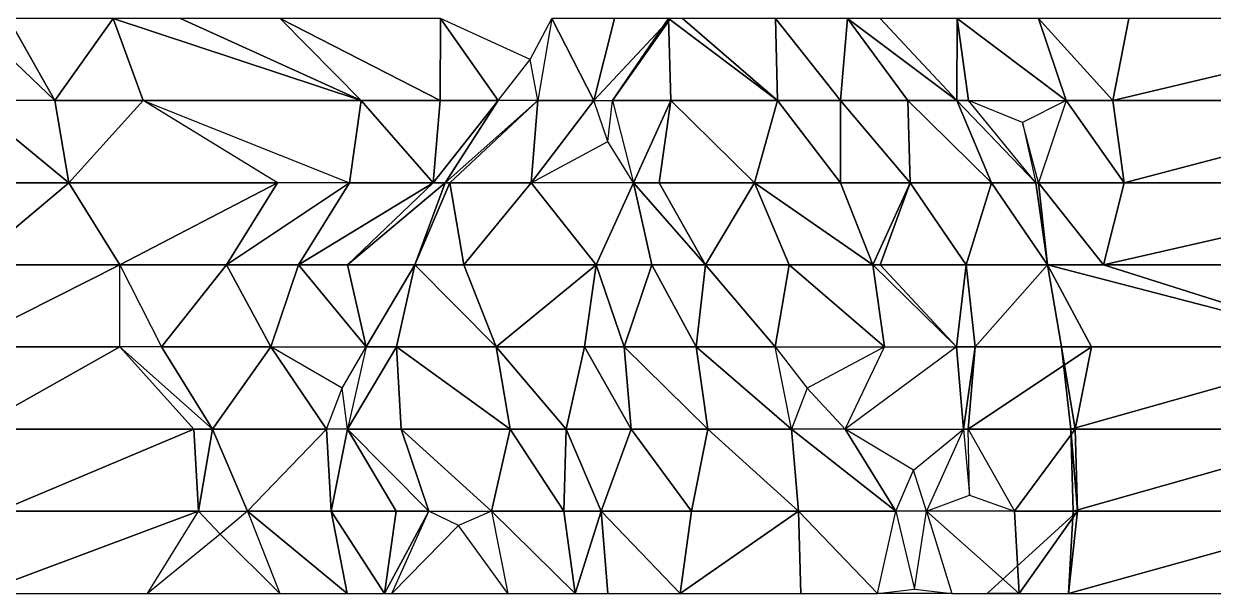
# Model space of a CAD drawing. Header units: metres. Extents: x -317 to 276, y -240 to 234.
# Drawn here: x -193.6 to -106.7, y -77.8 to -36.4 of the extents above; entities that cross this region are included whole.
import ezdxf

# ---------------------------------------------------------------- set-up
doc = ezdxf.new("R2010")
doc.units = ezdxf.units.M

msp = doc.modelspace()

# ---------------------------------------------------------------- linework, layer by layer
for points in [[(-191.29922, -42, -455.43652), (-194.6834, -36, -461.63123), (-197.57996, -36, -454.41837), (-197.57985, -35.9999, -454.41827)], [(-187.04898, -36, -460.17148), (-194.6834, -36, -461.63123), (-191.29922, -42, -455.43652), (-191.29912, -41.9999, -455.43643)], [(-187.04898, -36, -460.17148), (-191.29922, -42, -455.43652), (-184.84926, -42, -456.14493), (-184.84915, -41.9999, -456.14484)], [(-168.9236, -42, -439.50818), (-182.1219, -36, -463.66748), (-187.04898, -36, -460.17148), (-187.04887, -35.9999, -460.1714)], [(-168.9236, -42, -439.50818), (-187.04898, -36, -460.17148), (-184.84926, -42, -456.14493), (-184.84915, -41.9999, -456.14484)], [(-174.82588, -36, -462.82724), (-182.1219, -36, -463.66748), (-168.9236, -42, -439.50818), (-168.9235, -41.9999, -439.5081)], [(-174.82588, -36, -462.82724), (-168.9236, -42, -439.50818), (-163.15047, -42, -441.4555), (-163.15036, -41.9999, -441.4554)], [(-163.13046, -36, -453.93384), (-174.82588, -36, -462.82724), (-163.15047, -42, -441.4555), (-163.15036, -41.9999, -441.4554)], [(-163.13046, -36, -453.93384), (-163.15047, -42, -441.4555), (-158.90024, -42, -446.1905), (-158.90013, -41.9999, -446.1904)], [(-158.90024, -42, -446.1905), (-156.56429, -39, -452.0073), (-163.13046, -36, -453.93384), (-163.13036, -35.9999, -453.93375)], [(-154.98842, -36, -451.54492), (-156.00368, -42, -453.40332), (-156.56429, -39, -452.0073), (-156.56418, -38.9999, -452.0072)], [(-154.98842, -36, -451.54492), (-156.00368, -42, -453.40332), (-151.92264, -42, -458.44803), (-151.92253, -41.9999, -458.44794)], [(-154.98842, -36, -451.54492), (-151.92264, -42, -458.44803), (-150.39975, -36, -455.6604), (-150.39964, -35.9999, -455.6603)], [(-151.92264, -42, -458.44803), (-150.54893, -42, -468.4485), (-146.31871, -36, -460.7051), (-146.3186, -35.9999, -460.70502)], [(-151.92264, -42, -458.44803), (-146.31871, -36, -460.7051), (-150.39975, -36, -455.6604), (-150.39964, -35.9999, -455.6603)], [(-150.54893, -42, -468.4485), (-146.2987, -42, -473.18344), (-146.46791, -36, -473.49316), (-146.4678, -35.9999, -473.49307)], [(-150.54893, -42, -468.4485), (-146.46791, -36, -473.49316), (-146.31871, -36, -460.7051), (-146.3186, -35.9999, -460.70502)], [(-138.49509, -42, -471.41397), (-145.43265, -36, -484.1131), (-146.46791, -36, -473.49316), (-146.4678, -35.9999, -473.49307)], [(-138.49509, -42, -471.41397), (-146.46791, -36, -473.49316), (-146.2987, -42, -473.18344), (-146.2986, -41.9999, -473.18335)], [(-138.64426, -36, -484.20203), (-145.43265, -36, -484.1131), (-138.49509, -42, -471.41397), (-138.49498, -41.9999, -471.41388)], [(-138.64426, -36, -484.20203), (-138.49509, -42, -471.41397), (-133.9064, -42, -475.52945), (-133.9063, -41.9999, -475.52936)], [(-133.37875, -36, -487.0786), (-138.64426, -36, -484.20203), (-133.9064, -42, -475.52945), (-133.9063, -41.9999, -475.52936)], [(-133.37875, -36, -487.0786), (-133.9064, -42, -475.52945), (-128.97932, -42, -479.02548), (-128.97922, -41.9999, -479.0254)], [(-125.40593, -42, -484.9994), (-130.98982, -36, -495.22064), (-133.37875, -36, -487.0786), (-133.37865, -35.9999, -487.07852)], [(-125.40593, -42, -484.9994), (-133.37875, -36, -487.0786), (-128.97932, -42, -479.02548), (-128.97922, -41.9999, -479.0254)], [(-125.385925, -36, -497.47772), (-130.98982, -36, -495.22064), (-125.40593, -42, -484.9994), (-125.40583, -41.9999, -484.9993)], [(-125.385925, -36, -497.47772), (-125.40593, -42, -484.9994), (-124.53987, -42, -495.92905), (-124.53977, -41.9999, -495.92896)], [(-125.385925, -36, -497.47772), (-117.41307, -42, -495.3985), (-119.44359, -36, -499.11536), (-119.44349, -35.9999, -499.11526)], [(-125.385925, -36, -497.47772), (-124.53987, -42, -495.92905), (-117.41307, -42, -495.3985), (-117.41297, -41.9999, -495.3984)], [(-119.44359, -36, -499.11536), (-114.008865, -42, -501.68216), (-112.8244, -36, -499.514), (-112.8243, -35.9999, -499.51392)], [(-119.44359, -36, -499.11536), (-117.41307, -42, -495.3985), (-114.008865, -42, -501.68216), (-114.008766, -41.9999, -501.68207)], [(-114.008865, -42, -501.68216), (-90.29959, -42, -470.7976), (-88.77672, -36, -468.00998), (-88.77662, -35.9999, -468.0099)], [(-114.008865, -42, -501.68216), (-88.77672, -36, -468.00998), (-112.8244, -36, -499.514), (-112.8243, -35.9999, -499.51392)], [(-197.57996, -42, -454.41837), (-198.08759, -48, -455.34756), (-190.28397, -48, -453.5781), (-190.28386, -47.9999, -453.578)], [(-197.57996, -42, -454.41837), (-190.28397, -48, -453.5781), (-191.29922, -42, -455.43652), (-191.29912, -41.9999, -455.43643)], [(-190.28397, -48, -453.5781), (-184.84926, -42, -456.14493), (-191.29922, -42, -455.43652), (-191.29912, -41.9999, -455.43643)], [(-190.28397, -48, -453.5781), (-175.03514, -48, -438.1803), (-184.84926, -42, -456.14493), (-184.84915, -41.9999, -456.14484)], [(-184.84926, -42, -456.14493), (-169.76964, -48, -441.05682), (-168.9236, -42, -439.50818), (-168.9235, -41.9999, -439.5081)], [(-168.9236, -42, -439.50818), (-169.76964, -48, -441.05682), (-163.6581, -48, -442.3847), (-163.65799, -47.9999, -442.3846)], [(-168.9236, -42, -439.50818), (-163.6581, -48, -442.3847), (-163.15047, -42, -441.4555), (-163.15036, -41.9999, -441.4554)], [(-163.6581, -48, -442.3847), (-162.79204, -48, -453.3144), (-158.90024, -42, -446.1905), (-158.90013, -41.9999, -446.1904)], [(-163.6581, -48, -442.3847), (-158.90024, -42, -446.1905), (-163.15047, -42, -441.4555), (-163.15036, -41.9999, -441.4554)], [(-162.79204, -48, -453.3144), (-162.43361, -48, -465.17325), (-156.00368, -42, -453.40332), (-156.00357, -41.9999, -453.40323)], [(-162.79204, -48, -453.3144), (-156.00368, -42, -453.40332), (-158.90024, -42, -446.1905), (-158.90013, -41.9999, -446.1904)], [(-156.00368, -42, -453.40332), (-162.43361, -48, -465.17325), (-156.49127, -48, -466.81085), (-156.49117, -47.9999, -466.81076)], [(-156.00368, -42, -453.40332), (-156.49127, -48, -466.81085), (-151.92264, -42, -458.44803), (-151.92253, -41.9999, -458.44794)], [(-151.92264, -42, -458.44803), (-156.49127, -48, -466.81085), (-150.89236, -45, -465.94836), (-150.89226, -44.9999, -465.94827)], [(-149.02606, -48, -465.66086), (-150.89236, -45, -465.94836), (-150.54893, -42, -468.4485), (-150.54883, -41.9999, -468.4484)], [(-149.02606, -48, -465.66086), (-146.2987, -42, -473.18344), (-150.54893, -42, -468.4485), (-150.54883, -41.9999, -468.4484)], [(-149.02606, -48, -465.66086), (-147.14474, -48, -474.73212), (-146.2987, -42, -473.18344), (-146.2986, -41.9999, -473.18335)], [(-146.2987, -42, -473.18344), (-147.14474, -48, -474.73212), (-140.18716, -48, -474.51132), (-140.18706, -47.9999, -474.51123)], [(-146.2987, -42, -473.18344), (-140.18716, -48, -474.51132), (-138.49509, -42, -471.41397), (-138.49498, -41.9999, -471.41388)], [(-138.49509, -42, -471.41397), (-140.18716, -48, -474.51132), (-133.9064, -48, -475.52945), (-133.9063, -47.9999, -475.52936)], [(-138.49509, -42, -471.41397), (-133.9064, -48, -475.52945), (-133.9064, -42, -475.52945), (-133.9063, -41.9999, -475.52936)], [(-133.9064, -42, -475.52945), (-128.81012, -48, -478.71576), (-128.97932, -42, -479.02548), (-128.97922, -41.9999, -479.0254)], [(-133.9064, -42, -475.52945), (-133.9064, -48, -475.52945), (-128.81012, -48, -478.71576), (-128.81001, -47.9999, -478.71567)], [(-128.97932, -42, -479.02548), (-122.8678, -48, -480.35336), (-125.40593, -42, -484.9994), (-125.40583, -41.9999, -484.9993)], [(-128.97932, -42, -479.02548), (-128.81012, -48, -478.71576), (-122.8678, -48, -480.35336), (-122.8677, -47.9999, -480.35327)], [(-119.63281, -48, -486.94675), (-124.53987, -42, -495.92905), (-125.40593, -42, -484.9994), (-125.40583, -41.9999, -484.9993)], [(-119.63281, -48, -486.94675), (-125.40593, -42, -484.9994), (-122.8678, -48, -480.35336), (-122.8677, -47.9999, -480.35327)], [(-117.41307, -42, -495.3985), (-120.59059, -43.609756, -494.95746), (-124.53987, -42, -495.92905), (-124.53977, -41.9999, -495.92896)], [(-117.41307, -42, -495.3985), (-119.44359, -48, -499.11536), (-113.16283, -48, -500.13348), (-113.16273, -47.9999, -500.1334)], [(-117.41307, -42, -495.3985), (-113.16283, -48, -500.13348), (-114.008865, -42, -501.68216), (-114.008766, -41.9999, -501.68207)], [(-113.16283, -48, -500.13348), (-90.29959, -42, -470.7976), (-114.008865, -42, -501.68216), (-114.008766, -41.9999, -501.68207)], [(-113.16283, -48, -500.13348), (-88.43831, -48, -467.3905), (-90.29959, -42, -470.7976), (-90.29949, -41.9999, -470.79752)], [(-120.59059, -43.609756, -494.95746), (-119.63281, -48, -486.94675), (-119.44359, -48, -499.11536), (-119.44349, -47.9999, -499.11526)], [(-197.41077, -54, -454.10864), (-190.28397, -48, -453.5781), (-198.08759, -48, -455.34756), (-198.08748, -47.9999, -455.34747)], [(-197.41077, -54, -454.10864), (-186.56137, -54, -446.76392), (-190.28397, -48, -453.5781), (-190.28386, -47.9999, -453.578)], [(-186.56137, -54, -446.76392), (-175.03514, -48, -438.1803), (-190.28397, -48, -453.5781), (-190.28386, -47.9999, -453.578)], [(-186.56137, -54, -446.76392), (-178.75774, -54, -444.99445), (-175.03514, -48, -438.1803), (-175.03503, -47.9999, -438.1802)], [(-178.75774, -54, -444.99445), (-173.49223, -54, -447.871), (-169.76964, -48, -441.05682), (-169.76953, -47.9999, -441.05673)], [(-178.75774, -54, -444.99445), (-169.76964, -48, -441.05682), (-175.03514, -48, -438.1803), (-175.03503, -47.9999, -438.1802)], [(-173.49223, -54, -447.871), (-169.91882, -54, -453.8449), (-163.6581, -48, -442.3847), (-163.65799, -47.9999, -442.3846)], [(-173.49223, -54, -447.871), (-163.6581, -48, -442.3847), (-169.76964, -48, -441.05682), (-169.76953, -47.9999, -441.05673)], [(-169.91882, -54, -453.8449), (-164.99176, -54, -457.34094), (-162.79204, -48, -453.3144), (-162.79193, -47.9999, -453.3143)], [(-169.91882, -54, -453.8449), (-162.79204, -48, -453.3144), (-163.6581, -48, -442.3847), (-163.65799, -47.9999, -442.3846)], [(-164.99176, -54, -457.34094), (-161.41837, -54, -463.31485), (-162.43361, -48, -465.17325), (-162.4335, -47.9999, -465.17316)], [(-164.99176, -54, -457.34094), (-162.43361, -48, -465.17325), (-162.79204, -48, -453.3144), (-162.79193, -47.9999, -453.3143)], [(-156.49127, -48, -466.81085), (-162.43361, -48, -465.17325), (-161.41837, -54, -463.31485), (-161.41826, -53.9999, -463.31476)], [(-156.49127, -48, -466.81085), (-161.41837, -54, -463.31485), (-151.75342, -54, -458.13828), (-151.75331, -53.9999, -458.13818)], [(-149.02606, -48, -465.66086), (-156.49127, -48, -466.81085), (-151.75342, -54, -458.13828), (-151.75331, -53.9999, -458.13818)], [(-149.02606, -48, -465.66086), (-151.75342, -54, -458.13828), (-147.67238, -54, -463.18298), (-147.67227, -53.9999, -463.1829)], [(-143.76057, -54, -468.5374), (-147.14474, -48, -474.73212), (-149.02606, -48, -465.66086), (-149.02596, -47.9999, -465.66077)], [(-143.76057, -54, -468.5374), (-149.02606, -48, -465.66086), (-147.67238, -54, -463.18298), (-147.67227, -53.9999, -463.1829)], [(-140.18716, -48, -474.51132), (-147.14474, -48, -474.73212), (-143.76057, -54, -468.5374), (-143.76047, -53.9999, -468.53732)], [(-140.18716, -48, -474.51132), (-143.76057, -54, -468.5374), (-137.64903, -54, -469.8653), (-137.64893, -53.9999, -469.8652)], [(-140.18716, -48, -474.51132), (-131.53748, -54, -471.19318), (-133.9064, -48, -475.52945), (-133.9063, -47.9999, -475.52936)], [(-140.18716, -48, -474.51132), (-137.64903, -54, -469.8653), (-131.53748, -54, -471.19318), (-131.53737, -53.9999, -471.19308)], [(-131.53748, -54, -471.19318), (-128.81012, -48, -478.71576), (-133.9064, -48, -475.52945), (-133.9063, -47.9999, -475.52936)], [(-131.53748, -54, -471.19318), (-131.00984, -54, -482.7423), (-128.81012, -48, -478.71576), (-128.81001, -47.9999, -478.71567)], [(-128.81012, -48, -478.71576), (-131.00984, -54, -482.7423), (-124.729095, -54, -483.76044), (-124.729, -53.9999, -483.76035)], [(-128.81012, -48, -478.71576), (-124.729095, -54, -483.76044), (-122.8678, -48, -480.35336), (-122.8677, -47.9999, -480.35327)], [(-122.8678, -48, -480.35336), (-124.729095, -54, -483.76044), (-118.78677, -54, -485.39807), (-118.786674, -53.9999, -485.39798)], [(-122.8678, -48, -480.35336), (-118.78677, -54, -485.39807), (-119.63281, -48, -486.94675), (-119.63271, -47.9999, -486.94666)], [(-118.78677, -54, -485.39807), (-119.44359, -48, -499.11536), (-119.63281, -48, -486.94675), (-119.63271, -47.9999, -486.94666)], [(-118.78677, -54, -485.39807), (-118.766754, -54, -497.8764), (-119.44359, -48, -499.11536), (-119.44349, -47.9999, -499.11526)], [(-119.44359, -48, -499.11536), (-114.6857, -54, -502.92108), (-113.16283, -48, -500.13348), (-113.16273, -47.9999, -500.1334)], [(-119.44359, -48, -499.11536), (-118.766754, -54, -497.8764), (-114.6857, -54, -502.92108), (-114.6856, -53.9999, -502.921)], [(-114.6857, -54, -502.92108), (-87.592255, -54, -465.84183), (-88.43831, -48, -467.3905), (-88.43821, -47.9999, -467.3904)], [(-114.6857, -54, -502.92108), (-88.43831, -48, -467.3905), (-113.16283, -48, -500.13348), (-113.16273, -47.9999, -500.1334)], [(-198.42601, -60, -455.96704), (-186.56137, -60, -446.76392), (-186.56137, -54, -446.76392), (-186.56126, -53.9999, -446.76382)], [(-198.42601, -60, -455.96704), (-186.56137, -54, -446.76392), (-197.41077, -54, -454.10864), (-197.41066, -53.9999, -454.10855)], [(-178.75774, -54, -444.99445), (-186.56137, -54, -446.76392), (-183.49559, -60, -453.66705), (-183.49548, -59.9999, -453.66696)], [(-178.75774, -54, -444.99445), (-183.49559, -60, -453.66705), (-175.52275, -60, -451.58783), (-175.52264, -59.9999, -451.58774)], [(-178.75774, -54, -444.99445), (-175.52275, -60, -451.58783), (-173.49223, -54, -447.871), (-173.49213, -53.9999, -447.8709)], [(-173.49223, -54, -447.871), (-175.52275, -60, -451.58783), (-168.56516, -60, -451.36703), (-168.56505, -59.9999, -451.36694)], [(-173.49223, -54, -447.871), (-168.56516, -60, -451.36703), (-169.91882, -54, -453.8449), (-169.91872, -53.9999, -453.84482)], [(-168.56516, -60, -451.36703), (-164.99176, -54, -457.34094), (-169.91882, -54, -453.8449), (-169.91872, -53.9999, -453.84482)], [(-168.56516, -60, -451.36703), (-166.34543, -60, -459.81882), (-164.99176, -54, -457.34094), (-164.99165, -53.9999, -457.34085)], [(-164.99176, -54, -457.34094), (-166.34543, -60, -459.81882), (-159.04944, -60, -458.97855), (-159.04933, -59.9999, -458.97845)], [(-164.99176, -54, -457.34094), (-159.04944, -60, -458.97855), (-161.41837, -54, -463.31485), (-161.41826, -53.9999, -463.31476)], [(-159.04944, -60, -458.97855), (-151.75342, -54, -458.13828), (-161.41837, -54, -463.31485), (-161.41826, -53.9999, -463.31476)], [(-159.04944, -60, -458.97855), (-152.59946, -60, -459.68695), (-151.75342, -54, -458.13828), (-151.75331, -53.9999, -458.13818)], [(-151.75342, -54, -458.13828), (-152.59946, -60, -459.68695), (-149.70288, -60, -466.8998), (-149.70277, -59.9999, -466.89972)], [(-151.75342, -54, -458.13828), (-149.70288, -60, -466.8998), (-147.67238, -54, -463.18298), (-147.67227, -53.9999, -463.1829)], [(-147.67238, -54, -463.18298), (-149.70288, -60, -466.8998), (-144.43741, -60, -469.77637), (-144.4373, -59.9999, -469.77628)], [(-147.67238, -54, -463.18298), (-144.43741, -60, -469.77637), (-143.76057, -54, -468.5374), (-143.76047, -53.9999, -468.53732)], [(-143.76057, -54, -468.5374), (-144.43741, -60, -469.77637), (-138.66429, -60, -471.7237), (-138.66418, -59.9999, -471.7236)], [(-143.76057, -54, -468.5374), (-138.66429, -60, -471.7237), (-137.64903, -54, -469.8653), (-137.64893, -53.9999, -469.8652)], [(-137.64903, -54, -469.8653), (-138.66429, -60, -471.7237), (-130.69144, -60, -469.6445), (-130.69133, -59.9999, -469.6444)], [(-137.64903, -54, -469.8653), (-130.69144, -60, -469.6445), (-131.53748, -54, -471.19318), (-131.53737, -53.9999, -471.19308)], [(-125.425934, -60, -472.52106), (-131.00984, -54, -482.7423), (-131.53748, -54, -471.19318), (-131.53737, -53.9999, -471.19308)], [(-125.425934, -60, -472.52106), (-131.53748, -54, -471.19318), (-130.69144, -60, -469.6445), (-130.69133, -59.9999, -469.6444)], [(-124.729095, -54, -483.76044), (-131.00984, -54, -482.7423), (-125.425934, -60, -472.52106), (-125.425835, -59.9999, -472.52097)], [(-124.729095, -54, -483.76044), (-125.425934, -60, -472.52106), (-124.05226, -60, -482.5215), (-124.05216, -59.9999, -482.52142)], [(-118.78677, -54, -485.39807), (-124.729095, -54, -483.76044), (-124.05226, -60, -482.5215), (-124.05216, -59.9999, -482.52142)], [(-118.78677, -54, -485.39807), (-124.05226, -60, -482.5215), (-115.57179, -60, -479.5131), (-115.57169, -59.9999, -479.513)], [(-115.57179, -60, -479.5131), (-118.766754, -54, -497.8764), (-118.78677, -54, -485.39807), (-118.786674, -53.9999, -485.39798)], [(-115.57179, -60, -479.5131), (-117.751495, -60, -496.018), (-118.766754, -54, -497.8764), (-118.766655, -53.9999, -497.8763)], [(-95.7343, -60, -468.23077), (-114.6857, -54, -502.92108), (-118.766754, -54, -497.8764), (-118.766655, -53.9999, -497.8763)], [(-95.7343, -60, -468.23077), (-118.766754, -54, -497.8764), (-117.751495, -60, -496.018), (-117.751396, -59.9999, -496.0179)], [(-95.7343, -60, -468.23077), (-87.592255, -54, -465.84183), (-114.6857, -54, -502.92108), (-114.6856, -53.9999, -502.921)], [(-197.24155, -66, -453.7989), (-186.56137, -60, -446.76392), (-198.42601, -60, -455.96704), (-198.4259, -59.9999, -455.96695)], [(-197.24155, -66, -453.7989), (-181.14668, -66, -436.85242), (-186.56137, -60, -446.76392), (-186.56126, -59.9999, -446.76382)], [(-179.773, -66, -446.85287), (-183.49559, -60, -453.66705), (-186.56137, -60, -446.76392), (-186.56126, -59.9999, -446.76382)], [(-179.773, -66, -446.85287), (-186.56137, -60, -446.76392), (-181.14668, -66, -436.85242), (-181.14658, -65.9999, -436.85233)], [(-175.52275, -60, -451.58783), (-183.49559, -60, -453.66705), (-179.773, -66, -446.85287), (-179.77289, -65.9999, -446.85278)], [(-175.52275, -60, -451.58783), (-179.773, -66, -446.85287), (-171.46173, -66, -444.15417), (-171.46162, -65.9999, -444.15408)], [(-171.46173, -66, -444.15417), (-170.30455, -63, -451.42224), (-175.52275, -60, -451.58783), (-175.52264, -59.9999, -451.58774)], [(-168.56516, -60, -451.36703), (-169.91882, -66, -453.8449), (-170.30455, -63, -451.42224), (-170.30444, -62.9999, -451.42215)], [(-169.91882, -66, -453.8449), (-166.00702, -66, -459.19934), (-166.34543, -60, -459.81882), (-166.34532, -59.9999, -459.81873)], [(-169.91882, -66, -453.8449), (-166.34543, -60, -459.81882), (-168.56516, -60, -451.36703), (-168.56505, -59.9999, -451.36694)], [(-166.34543, -60, -459.81882), (-158.03418, -66, -457.12015), (-159.04944, -60, -458.97855), (-159.04933, -59.9999, -458.97845)], [(-166.34543, -60, -459.81882), (-166.00702, -66, -459.19934), (-158.03418, -66, -457.12015), (-158.03407, -65.9999, -457.12006)], [(-159.04944, -60, -458.97855), (-153.95314, -66, -462.16486), (-152.59946, -60, -459.68695), (-152.59935, -59.9999, -459.68686)], [(-159.04944, -60, -458.97855), (-158.03418, -66, -457.12015), (-153.95314, -66, -462.16486), (-153.95303, -65.9999, -462.16476)], [(-152.59946, -60, -459.68695), (-153.95314, -66, -462.16486), (-149.19527, -66, -465.97058), (-149.19516, -65.9999, -465.9705)], [(-152.59946, -60, -459.68695), (-149.19527, -66, -465.97058), (-149.70288, -60, -466.8998), (-149.70277, -59.9999, -466.89972)], [(-149.70288, -60, -466.8998), (-143.59135, -66, -468.2277), (-144.43741, -60, -469.77637), (-144.4373, -59.9999, -469.77628)], [(-149.70288, -60, -466.8998), (-149.19527, -66, -465.97058), (-143.59135, -66, -468.2277), (-143.59125, -65.9999, -468.2276)], [(-144.43741, -60, -469.77637), (-137.47983, -66, -469.55554), (-138.66429, -60, -471.7237), (-138.66418, -59.9999, -471.7236)], [(-144.43741, -60, -469.77637), (-143.59135, -66, -468.2277), (-137.47983, -66, -469.55554), (-137.47972, -65.9999, -469.55545)], [(-137.47983, -66, -469.55554), (-138.66429, -60, -471.7237), (-136.33887, -63, -471.11728), (-136.33876, -62.9999, -471.1172)], [(-130.69144, -60, -469.6445), (-136.33887, -63, -471.11728), (-133.568, -66, -474.91), (-133.56789, -65.9999, -474.9099)], [(-125.425934, -60, -472.52106), (-133.568, -66, -474.91), (-124.918304, -66, -471.59186), (-124.918205, -65.9999, -471.59177)], [(-124.918304, -66, -471.59186), (-124.05226, -60, -482.5215), (-125.425934, -60, -472.52106), (-125.425835, -59.9999, -472.52097)], [(-124.918304, -66, -471.59186), (-124.55989, -66, -483.4507), (-124.05226, -60, -482.5215), (-124.05216, -59.9999, -482.52142)], [(-124.55989, -66, -483.4507), (-116.756256, -66, -481.68124), (-115.57179, -60, -479.5131), (-115.57169, -59.9999, -479.513)], [(-124.55989, -66, -483.4507), (-115.57179, -60, -479.5131), (-124.05226, -60, -482.5215), (-124.05216, -59.9999, -482.52142)], [(-116.756256, -66, -481.68124), (-117.07466, -66, -494.77905), (-117.751495, -60, -496.018), (-117.751396, -59.9999, -496.0179)], [(-116.756256, -66, -481.68124), (-117.751495, -60, -496.018), (-115.57179, -60, -479.5131), (-115.57169, -59.9999, -479.513)], [(-117.07466, -66, -494.77905), (-95.7343, -60, -468.23077), (-117.751495, -60, -496.018), (-117.751396, -59.9999, -496.0179)], [(-117.07466, -66, -494.77905), (-95.7343, -66, -468.23077), (-95.7343, -60, -468.23077), (-95.7342, -59.9999, -468.23068)], [(-195.38025, -72, -450.3918), (-181.14668, -66, -436.85242), (-197.24155, -66, -453.7989), (-197.24144, -65.9999, -453.7988)], [(-195.38025, -72, -450.3918), (-180.80826, -72, -436.23294), (-181.14668, -66, -436.85242), (-181.14658, -65.9999, -436.85233)], [(-180.80826, -72, -436.23294), (-179.773, -66, -446.85287), (-181.14668, -66, -436.85242), (-181.14658, -65.9999, -436.85233)], [(-180.80826, -72, -436.23294), (-177.23485, -72, -442.20685), (-179.773, -66, -446.85287), (-179.77289, -65.9999, -446.85278)], [(-177.23485, -72, -442.20685), (-171.46173, -66, -444.15417), (-179.773, -66, -446.85287), (-179.77289, -65.9999, -446.85278)], [(-177.23485, -72, -442.20685), (-171.1233, -72, -443.53473), (-171.46173, -66, -444.15417), (-171.46162, -65.9999, -444.15408)], [(-171.1233, -72, -443.53473), (-169.91882, -66, -453.8449), (-171.46173, -66, -444.15417), (-171.46162, -65.9999, -444.15408)], [(-171.1233, -72, -443.53473), (-166.36543, -72, -447.34048), (-169.91882, -66, -453.8449), (-169.91872, -65.9999, -453.84482)], [(-163.9765, -72, -455.48254), (-166.00702, -66, -459.19934), (-169.91882, -66, -453.8449), (-169.91872, -65.9999, -453.84482)], [(-163.9765, -72, -455.48254), (-169.91882, -66, -453.8449), (-166.36543, -72, -447.34048), (-166.36533, -71.9999, -447.3404)], [(-166.00702, -66, -459.19934), (-159.38785, -72, -459.59802), (-158.03418, -66, -457.12015), (-158.03407, -65.9999, -457.12006)], [(-166.00702, -66, -459.19934), (-163.9765, -72, -455.48254), (-159.38785, -72, -459.59802), (-159.38774, -71.9999, -459.59793)], [(-158.03418, -66, -457.12015), (-159.38785, -72, -459.59802), (-154.12234, -72, -462.47458), (-154.12224, -71.9999, -462.4745)], [(-158.03418, -66, -457.12015), (-154.12234, -72, -462.47458), (-153.95314, -66, -462.16486), (-153.95303, -65.9999, -462.16476)], [(-153.95314, -66, -462.16486), (-154.12234, -72, -462.47458), (-151.39497, -72, -469.99716), (-151.39487, -71.9999, -469.99707)], [(-153.95314, -66, -462.16486), (-151.39497, -72, -469.99716), (-149.19527, -66, -465.97058), (-149.19516, -65.9999, -465.9705)], [(-149.19527, -66, -465.97058), (-151.39497, -72, -469.99716), (-144.77582, -72, -470.3958), (-144.77571, -71.9999, -470.39572)], [(-149.19527, -66, -465.97058), (-144.77582, -72, -470.3958), (-143.59135, -66, -468.2277), (-143.59125, -65.9999, -468.2276)], [(-143.59135, -66, -468.2277), (-144.77582, -72, -470.3958), (-136.9722, -72, -468.62634), (-136.97209, -71.9999, -468.62625)], [(-143.59135, -66, -468.2277), (-136.9722, -72, -468.62634), (-137.47983, -66, -469.55554), (-137.47972, -65.9999, -469.55545)], [(-129.8454, -72, -468.09583), (-133.568, -66, -474.91), (-137.47983, -66, -469.55554), (-137.47972, -65.9999, -469.55545)], [(-129.8454, -72, -468.09583), (-137.47983, -66, -469.55554), (-136.9722, -72, -468.62634), (-136.97209, -71.9999, -468.62625)], [(-129.8454, -72, -468.09583), (-128.56029, -69, -472.98895), (-133.568, -66, -474.91), (-133.56789, -65.9999, -474.9099)], [(-124.918304, -66, -471.59186), (-127.625656, -72, -476.5476), (-128.56029, -69, -472.98895), (-128.56018, -68.9999, -472.98886)], [(-124.918304, -66, -471.59186), (-124.46649, -70.83334, -477.02225), (-124.55989, -66, -483.4507), (-124.55979, -65.9999, -483.45062)], [(-116.756256, -66, -481.68124), (-124.55989, -66, -483.4507), (-121.175705, -72, -477.256), (-121.175606, -71.9999, -477.25592)], [(-116.756256, -66, -481.68124), (-121.175705, -72, -477.256), (-116.58705, -72, -481.37152), (-116.58695, -71.9999, -481.37143)], [(-116.58705, -72, -481.37152), (-116.90544, -72, -494.4693), (-117.07466, -66, -494.77905), (-117.07456, -65.9999, -494.77896)], [(-116.58705, -72, -481.37152), (-117.07466, -66, -494.77905), (-116.756256, -66, -481.68124), (-116.75616, -65.9999, -481.68115)], [(-116.90544, -72, -494.4693), (-95.7343, -66, -468.23077), (-117.07466, -66, -494.77905), (-117.07456, -65.9999, -494.77896)], [(-116.90544, -72, -494.4693), (-95.565094, -72, -467.92105), (-95.7343, -66, -468.23077), (-95.7342, -65.9999, -468.23068)], [(-124.46649, -70.83334, -477.02225), (-121.175705, -72, -477.256), (-127.625656, -72, -476.5476), (-127.62556, -71.9999, -476.54752)], [(-196.90314, -78, -453.17944), (-184.53085, -78, -443.04712), (-180.80826, -72, -436.23294), (-180.80815, -71.9999, -436.23285)], [(-196.90314, -78, -453.17944), (-180.80826, -72, -436.23294), (-195.38025, -72, -450.3918), (-195.38014, -71.9999, -450.39172)], [(-177.23485, -72, -442.20685), (-179.20956, -73.66667, -439.56406), (-180.80826, -72, -436.23294), (-180.80815, -71.9999, -436.23285)], [(-177.23485, -72, -442.20685), (-169.93884, -78, -441.36658), (-171.1233, -72, -443.53473), (-171.1232, -71.9999, -443.53464)], [(-177.23485, -72, -442.20685), (-174.86594, -78, -437.87054), (-169.93884, -78, -441.36658), (-169.93874, -77.9999, -441.3665)], [(-171.1233, -72, -443.53473), (-167.21149, -78, -448.88916), (-166.36543, -72, -447.34048), (-166.36533, -71.9999, -447.3404)], [(-171.1233, -72, -443.53473), (-169.93884, -78, -441.36658), (-167.21149, -78, -448.88916), (-167.21138, -77.9999, -448.88907)], [(-167.21149, -78, -448.88916), (-166.68385, -78, -460.4383), (-163.9765, -72, -455.48254), (-163.9764, -71.9999, -455.48245)], [(-167.21149, -78, -448.88916), (-163.9765, -72, -455.48254), (-166.36543, -72, -447.34048), (-166.36533, -71.9999, -447.3404)], [(-159.38785, -72, -459.59802), (-161.81459, -73.04347, -457.78268), (-163.9765, -72, -455.48254), (-163.9764, -71.9999, -455.48245)], [(-159.38785, -72, -459.59802), (-153.2763, -78, -460.9259), (-154.12234, -72, -462.47458), (-154.12224, -71.9999, -462.4745)], [(-159.38785, -72, -459.59802), (-158.20338, -78, -457.42987), (-153.2763, -78, -460.9259), (-153.2762, -77.9999, -460.9258)], [(-153.2763, -78, -460.9259), (-151.39497, -72, -469.99716), (-154.12234, -72, -462.47458), (-154.12224, -71.9999, -462.4745)], [(-153.2763, -78, -460.9259), (-150.88736, -78, -469.06793), (-151.39497, -72, -469.99716), (-151.39487, -71.9999, -469.99707)], [(-151.39497, -72, -469.99716), (-145.62187, -78, -471.94452), (-144.77582, -72, -470.3958), (-144.77571, -71.9999, -470.39572)], [(-151.39497, -72, -469.99716), (-150.88736, -78, -469.06793), (-145.62187, -78, -471.94452), (-145.62177, -77.9999, -471.94443)], [(-145.62187, -78, -471.94452), (-136.80298, -78, -468.31662), (-136.9722, -72, -468.62634), (-136.97209, -71.9999, -468.62625)], [(-145.62187, -78, -471.94452), (-136.9722, -72, -468.62634), (-144.77582, -72, -470.3958), (-144.77571, -71.9999, -470.39572)], [(-136.9722, -72, -468.62634), (-131.19907, -78, -470.5737), (-129.8454, -72, -468.09583), (-129.84529, -71.9999, -468.09573)], [(-136.9722, -72, -468.62634), (-136.80298, -78, -468.31662), (-131.19907, -78, -470.5737), (-131.19896, -77.9999, -470.5736)], [(-129.8454, -72, -468.09583), (-128.49507, -77.68422, -471.88156), (-127.625656, -72, -476.5476), (-127.62556, -71.9999, -476.54752)], [(-127.625656, -72, -476.5476), (-120.83728, -78, -476.63654), (-121.175705, -72, -477.256), (-121.175606, -71.9999, -477.25592)], [(-127.625656, -72, -476.5476), (-125.76436, -78, -473.14053), (-120.83728, -78, -476.63654), (-120.83718, -77.9999, -476.63644)], [(-120.83728, -78, -476.63654), (-123.1862, -78, -493.45117), (-116.58705, -72, -481.37152), (-116.58695, -71.9999, -481.37143)], [(-116.58705, -72, -481.37152), (-123.1862, -78, -493.45117), (-117.243866, -78, -495.08878), (-117.24377, -77.9999, -495.08868)], [(-120.83728, -78, -476.63654), (-116.58705, -72, -481.37152), (-121.175705, -72, -477.256), (-121.175606, -71.9999, -477.25592)], [(-116.58705, -72, -481.37152), (-117.243866, -78, -495.08878), (-116.90544, -72, -494.4693), (-116.90534, -71.9999, -494.4692)], [(-117.243866, -78, -495.08878), (-94.88826, -78, -466.6821), (-95.565094, -72, -467.92105), (-95.564995, -71.9999, -467.92096)], [(-117.243866, -78, -495.08878), (-95.565094, -72, -467.92105), (-116.90544, -72, -494.4693), (-116.90534, -71.9999, -494.4692)], [(-179.20956, -73.66667, -439.56406), (-184.53085, -78, -443.04712), (-174.86594, -78, -437.87054), (-174.86583, -77.9999, -437.87045)], [(-161.81459, -73.04347, -457.78268), (-166.68385, -78, -460.4383), (-158.20338, -78, -457.42987), (-158.20328, -77.9999, -457.42978)], [(-128.49507, -77.68422, -471.88156), (-125.76436, -78, -473.14053), (-131.19907, -78, -470.5737), (-131.19896, -77.9999, -470.5736)]]:
    msp.add_3dface(points)

doc.saveas('drawing.dxf')
